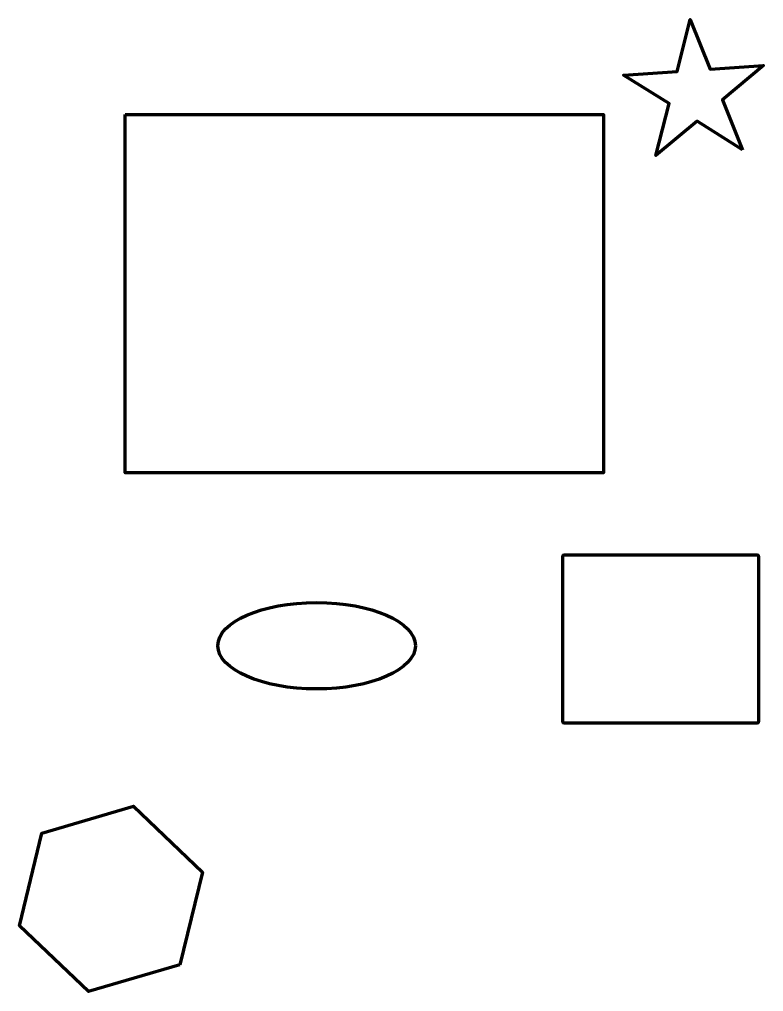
# Model space of a CAD drawing. Header units: millimetres. Extents: x 2 to 198, y 23 to 279.
import ezdxf

# ---------------------------------------------------------------- set-up
doc = ezdxf.new("R2010")
doc.units = ezdxf.units.MM
doc.header["$MEASUREMENT"] = 0
doc.layers.add('Layer 1', color=7, linetype='Continuous', lineweight=0)

msp = doc.modelspace()

# ---------------------------------------------------------------- linework, layer by layer
at = {"layer": 'Layer 1', "color": 177, "lineweight": 211, "true_color": 0x2e3192}
msp.add_lwpolyline([(192.64, 244.6), (180.67, 252.11), (169.82, 243.04), (173.27, 256.75), (161.29, 264.26), (175.39, 265.23), (178.83, 278.94), (184.11, 265.82), (198.21, 266.78), (187.37, 257.71)], close=True, dxfattribs=at)
at = {"layer": 'Layer 1', "color": 250, "lineweight": 70, "true_color": 0x231f20}
msp.add_lwpolyline([(29.82, 253.83), (156.01, 253.83), (156.01, 159.39), (29.82, 159.39)], close=True, dxfattribs=at)
at = {"layer": 'Layer 1', "color": 30, "lineweight": 140, "true_color": 0xf7941d}
msp.add_lwpolyline([(44.21, 29.68), (20.07, 22.61), (1.89, 39.98), (7.84, 64.41), (31.98, 71.47), (50.15, 54.11)], close=True, dxfattribs=at)
at = {"layer": 'Layer 1', "color": 152, "lineweight": 106, "true_color": 0x1c75bc}
msp.add_ellipse((80.3, 113.8), major_axis=(26.05, 0), ratio=0.437508, dxfattribs=at)
at = {"layer": 'Layer 1', "color": 242, "lineweight": 106, "true_color": 0xbe1e2d}
msp.add_open_spline([(145.58, 137.68), (145.58, 137.68), (196.56, 137.68), (196.56, 137.68), (196.79, 137.68), (196.98, 137.49), (196.98, 137.26), (196.98, 137.26), (196.98, 93.87), (196.98, 93.87), (196.98, 93.64), (196.79, 93.45), (196.56, 93.45), (196.56, 93.45), (145.58, 93.45), (145.58, 93.45), (145.34, 93.45), (145.15, 93.64), (145.15, 93.87), (145.15, 93.87), (145.15, 137.26), (145.15, 137.26), (145.15, 137.49), (145.34, 137.68), (145.58, 137.68)], degree=3, knots=[0, 0, 0, 0, 1, 1, 1, 2, 2, 2, 3, 3, 3, 4, 4, 4, 5, 5, 5, 6, 6, 6, 7, 7, 7, 8, 8, 8, 8], dxfattribs=at)

doc.saveas('drawing.dxf')
